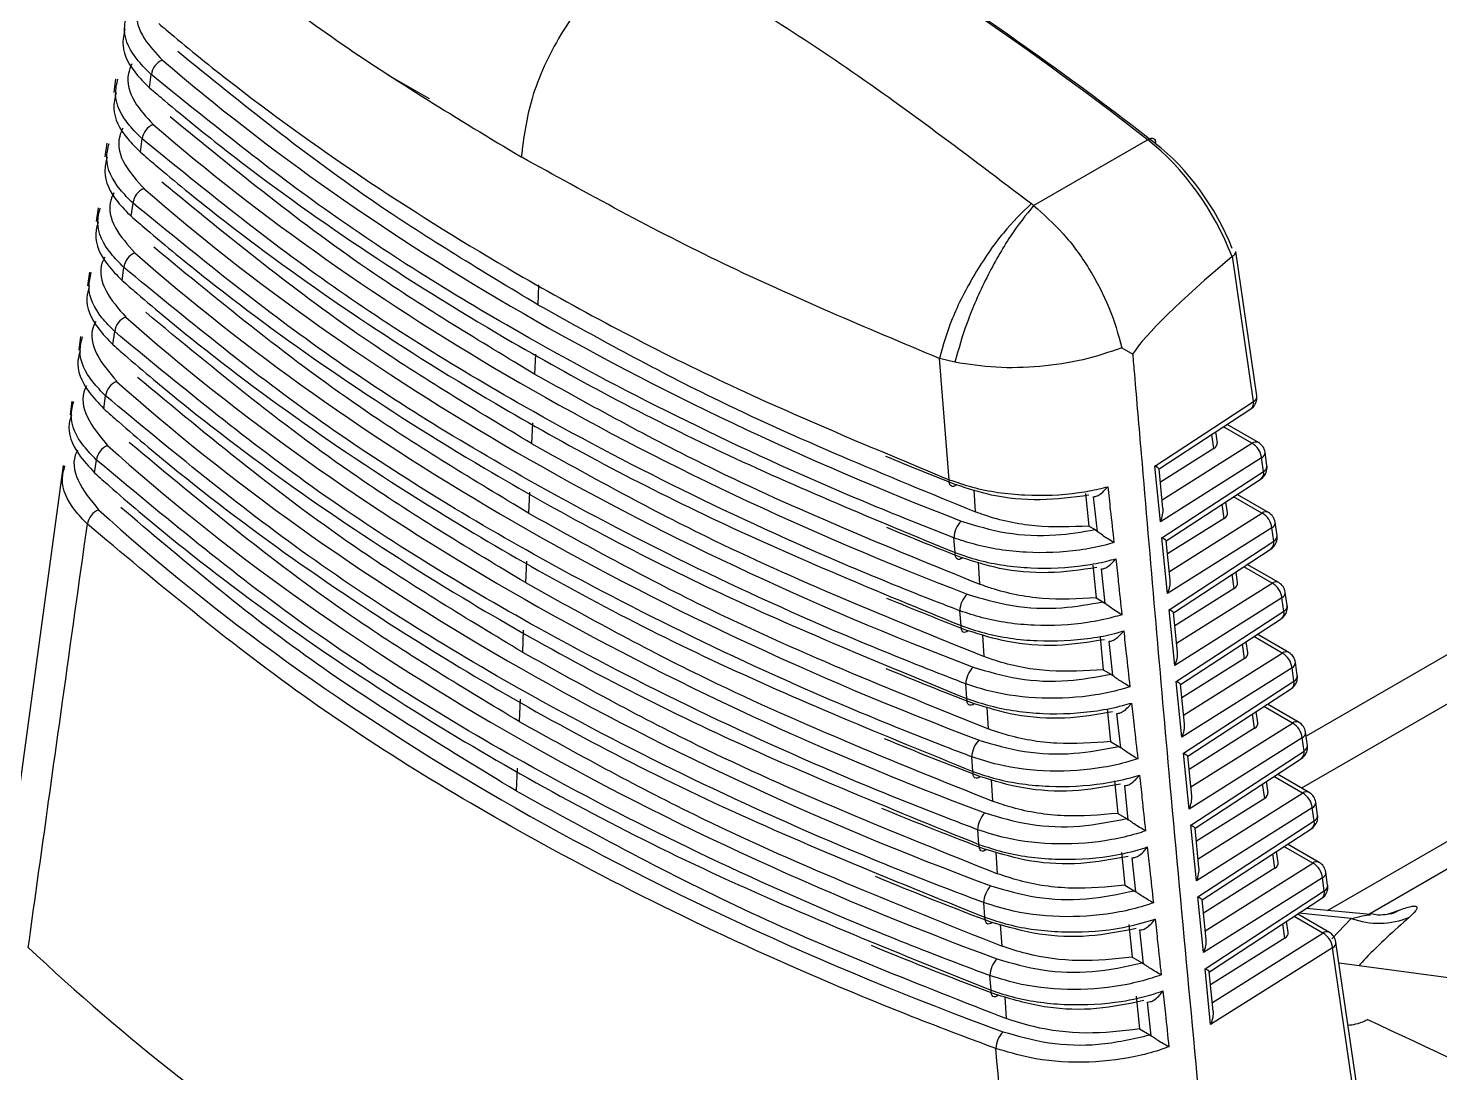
# Model space of a CAD drawing. Extents: x 16.5 to 113.1, y 4.4 to 84.5.
# Drawn here: x 26.148 to 27.204, y 14.352 to 15.133 of the extents above; entities that cross this region are included whole.
import ezdxf

# ---------------------------------------------------------------- set-up
doc = ezdxf.new("R2010")
doc.units = 0
doc.header["$MEASUREMENT"] = 0
doc.layers.add('OBJECT', color=7, linetype='CONTINUOUS')

msp = doc.modelspace()

# ---------------------------------------------------------------- linework, layer by layer
at = {"layer": 'OBJECT'}
for p, q in [((26.239, 15.0889), (26.2404, 15.0987)), ((26.4484, 15.0805), (26.417, 15.0986)), ((26.2137, 15.0956), (26.2123, 15.0853)), ((26.2071, 15.0474), (26.2057, 15.0371)), ((26.2322, 15.0408), (26.2336, 15.0506)), ((26.9003, 15.0008), (26.9855, 15.05)), ((26.2253, 14.9928), (26.2267, 15.0026)), ((26.8986, 15.0022), (26.9003, 15.0008)), ((26.2006, 14.9991), (26.1992, 14.9889)), ((27.049, 14.9628), (27.0488, 14.9626)), ((27.0647, 14.8542), (27.049, 14.9628)), ((27.0672, 14.8584), (27.0516, 14.9665)), ((26.1941, 14.9509), (26.1927, 14.9407)), ((26.2185, 14.9448), (26.2198, 14.9545)), ((26.5301, 14.9414), (26.5294, 14.9266)), ((27.6931, 14.9438), (27.1041, 14.6038)), ((27.6931, 14.907), (27.1007, 14.565)), ((26.1875, 14.9027), (26.1861, 14.8925)), ((26.2116, 14.8968), (26.213, 14.9065)), ((26.5278, 14.8897), (26.5271, 14.8746)), ((26.8371, 14.7957), (26.8298, 14.8864)), ((26.8414, 14.8835), (26.8298, 14.8864)), ((26.9663, 14.8944), (26.9744, 14.8897)), ((26.181, 14.8545), (26.1796, 14.8443)), ((26.2048, 14.8488), (26.2062, 14.8584)), ((26.9909, 14.8059), (27.0647, 14.8542)), ((26.9941, 14.8037), (27.0628, 14.8486)), ((26.5255, 14.8381), (26.5248, 14.8227)), ((27.0635, 14.823), (27.0423, 14.8352)), ((27.0685, 14.8235), (27.045, 14.837)), ((26.9964, 14.7807), (27.0635, 14.823)), ((27.0352, 14.8191), (27.0336, 14.8296)), ((27.0377, 14.8233), (27.0365, 14.8314)), ((27.0352, 14.8191), (26.9951, 14.7938)), ((27.0708, 14.812), (26.9951, 14.7642)), ((27.0723, 14.8019), (27.0708, 14.812)), ((27.0748, 14.8061), (27.0734, 14.8162)), ((26.1744, 14.8063), (26.1304, 14.4813)), ((26.198, 14.8008), (26.1994, 14.8104)), ((26.9951, 14.7642), (26.9909, 14.8059)), ((26.997, 14.7742), (26.9941, 14.8037)), ((26.9963, 14.7522), (27.0723, 14.8019)), ((27.1201, 14.4734), (27.6931, 14.8042)), ((26.9995, 14.75), (27.0704, 14.7963)), ((26.5232, 14.7864), (26.5225, 14.7707)), ((26.8568, 14.7716), (26.8558, 14.788)), ((26.9392, 14.7854), (26.9417, 14.7609)), ((26.948, 14.757), (26.9452, 14.7829)), ((27.0711, 14.7706), (27.0498, 14.7829)), ((27.076, 14.7711), (27.0525, 14.7847)), ((27.6931, 14.7834), (27.1509, 14.4704)), ((27.0018, 14.727), (27.0711, 14.7706)), ((27.0427, 14.7667), (27.0412, 14.7773)), ((27.0453, 14.771), (27.0441, 14.7791)), ((26.9417, 14.7609), (26.9462, 14.7583)), ((27.0427, 14.7667), (27.0004, 14.7401)), ((27.0784, 14.7596), (27.0005, 14.7105)), ((27.0799, 14.7496), (27.0784, 14.7596)), ((27.0824, 14.7538), (27.0809, 14.7639)), ((26.8415, 14.7411), (26.8406, 14.7522)), ((26.9462, 14.7583), (26.948, 14.757)), ((27.0005, 14.7105), (26.9963, 14.7522)), ((27.0024, 14.7204), (26.9994, 14.75)), ((27.0017, 14.6984), (27.0799, 14.7496)), ((27.0048, 14.6962), (27.078, 14.744)), ((26.5209, 14.7347), (26.5202, 14.7187)), ((26.86, 14.7175), (26.859, 14.7339)), ((26.9446, 14.7317), (26.9471, 14.7072)), ((26.9538, 14.7031), (26.9511, 14.7289)), ((27.0787, 14.7183), (27.0574, 14.7306)), ((27.0836, 14.7188), (27.0601, 14.7323)), ((27.0071, 14.6733), (27.0787, 14.7183)), ((27.0503, 14.7144), (27.0488, 14.725)), ((27.0528, 14.7186), (27.0517, 14.7268)), ((26.9471, 14.7072), (26.9521, 14.7043)), ((27.0503, 14.7144), (27.0058, 14.6864)), ((27.086, 14.7073), (27.0058, 14.6568)), ((27.0874, 14.6973), (27.086, 14.7073)), ((27.09, 14.7015), (27.0885, 14.7115)), ((26.846, 14.6865), (26.8451, 14.6976)), ((26.9521, 14.7043), (26.9538, 14.7031)), ((27.0058, 14.6568), (27.0017, 14.6984)), ((27.0078, 14.6667), (27.0048, 14.6963)), ((27.007, 14.6447), (27.0874, 14.6973)), ((27.0102, 14.6425), (27.0855, 14.6917)), ((26.5186, 14.6831), (26.5179, 14.6667)), ((26.8632, 14.6634), (26.8622, 14.6797)), ((26.95, 14.6779), (26.9524, 14.6535)), ((26.9596, 14.6491), (26.9569, 14.6748)), ((27.0604, 14.6663), (27.0592, 14.6745)), ((27.0863, 14.6659), (27.0649, 14.6783)), ((27.0912, 14.6664), (27.0676, 14.68)), ((27.0125, 14.6195), (27.0863, 14.6659)), ((27.0579, 14.662), (27.0564, 14.6727)), ((26.9524, 14.6535), (26.958, 14.6502)), ((27.0579, 14.662), (27.0112, 14.6326)), ((27.0936, 14.6549), (27.0112, 14.603)), ((27.095, 14.645), (27.0936, 14.6549)), ((27.0975, 14.6492), (27.0961, 14.6592)), ((26.8504, 14.6319), (26.8495, 14.643)), ((26.958, 14.6502), (26.9596, 14.6491)), ((27.0112, 14.603), (27.007, 14.6447)), ((27.0124, 14.591), (27.095, 14.645)), ((27.0132, 14.613), (27.0102, 14.6426)), ((27.0156, 14.5888), (27.0931, 14.6394)), ((26.5163, 14.6314), (26.5156, 14.6147)), ((26.8665, 14.6092), (26.8655, 14.6255)), ((26.9554, 14.6242), (26.9578, 14.5997)), ((27.068, 14.6139), (27.0668, 14.6222)), ((27.0938, 14.6136), (27.0725, 14.6259)), ((27.0988, 14.6141), (27.0751, 14.6277)), ((26.9654, 14.5952), (26.9626, 14.6208)), ((27.0179, 14.5658), (27.0938, 14.6136)), ((27.0655, 14.6097), (27.0639, 14.6204)), ((27.0655, 14.6097), (27.0166, 14.5789)), ((27.1012, 14.6026), (27.0166, 14.5493)), ((27.1026, 14.5927), (27.1012, 14.6026)), ((27.1051, 14.5969), (27.1037, 14.6068)), ((26.9578, 14.5997), (26.9639, 14.5962)), ((26.9639, 14.5962), (26.9654, 14.5952)), ((27.0166, 14.5493), (27.0124, 14.591)), ((27.0178, 14.5373), (27.1026, 14.5927)), ((26.5141, 14.5798), (26.5133, 14.5628)), ((26.8549, 14.5774), (26.854, 14.5884)), ((27.0186, 14.5592), (27.0156, 14.5888)), ((27.021, 14.535), (27.1007, 14.5871)), ((26.8698, 14.5551), (26.8688, 14.5713)), ((26.9608, 14.5705), (26.9632, 14.546)), ((27.0756, 14.5616), (27.0744, 14.5699)), ((27.1014, 14.5612), (27.08, 14.5736)), ((27.1064, 14.5617), (27.0827, 14.5754)), ((26.9711, 14.5413), (26.9684, 14.5668)), ((27.0233, 14.5121), (27.1014, 14.5612)), ((27.0731, 14.5573), (27.0715, 14.5681)), ((27.0731, 14.5573), (27.022, 14.5252)), ((27.1087, 14.5502), (27.022, 14.4956)), ((27.1102, 14.5404), (27.1087, 14.5502)), ((27.1127, 14.5446), (27.1113, 14.5545)), ((26.9632, 14.546), (26.9698, 14.5422)), ((26.9698, 14.5422), (26.9711, 14.5413)), ((27.0232, 14.4835), (27.1102, 14.5404)), ((26.8594, 14.5228), (26.8585, 14.5338)), ((27.022, 14.4956), (27.0178, 14.5373)), ((27.0239, 14.5055), (27.021, 14.5351)), ((27.0264, 14.4813), (27.1083, 14.5348)), ((26.8732, 14.5009), (26.8722, 14.5171)), ((26.9661, 14.5167), (26.9686, 14.4923)), ((27.0832, 14.5092), (27.0819, 14.5176)), ((27.109, 14.5089), (27.0875, 14.5213)), ((27.1139, 14.5094), (27.0902, 14.523)), ((26.9768, 14.4874), (26.9741, 14.5128)), ((27.0287, 14.4583), (27.109, 14.5089)), ((27.0806, 14.505), (27.0791, 14.5158)), ((27.0806, 14.505), (27.0274, 14.4714)), ((27.1163, 14.4979), (27.0274, 14.4419)), ((27.1177, 14.4881), (27.1163, 14.4979)), ((27.1202, 14.4923), (27.1188, 14.5021)), ((26.9686, 14.4923), (26.9756, 14.4882)), ((26.9756, 14.4882), (26.9768, 14.4874)), ((27.0286, 14.4298), (27.1177, 14.4881)), ((26.8639, 14.4683), (26.863, 14.4793)), ((27.0274, 14.4419), (27.0232, 14.4835)), ((27.0293, 14.4518), (27.0264, 14.4814)), ((27.0318, 14.4276), (27.1158, 14.4825)), ((27.1523, 14.4703), (27.1042, 14.4749)), ((27.0882, 14.4526), (27.0866, 14.4635)), ((27.0907, 14.4569), (27.0895, 14.4653)), ((27.1166, 14.4565), (27.0951, 14.469)), ((27.1215, 14.457), (27.0978, 14.4707)), ((27.1379, 14.4675), (27.0987, 14.4713)), ((27.1233, 14.4522), (27.1379, 14.4675)), ((26.8767, 14.4467), (26.8756, 14.4629)), ((26.9715, 14.463), (26.974, 14.4385)), ((26.9825, 14.4335), (26.9798, 14.4589)), ((27.0341, 14.4046), (27.1166, 14.4565)), ((26.1483, 14.4459), (26.1484, 14.4458)), ((27.0882, 14.4526), (27.0327, 14.4177)), ((27.1239, 14.4455), (27.0327, 14.3881)), ((27.1738, 14.1007), (27.1239, 14.4455)), ((27.1764, 14.1048), (27.1264, 14.4498)), ((26.974, 14.4385), (26.9814, 14.4343)), ((26.9814, 14.4343), (26.9825, 14.4335)), ((27.4528, 14.3899), (27.1287, 14.4341)), ((26.8685, 14.4137), (26.8675, 14.4247)), ((27.0327, 14.3881), (27.0286, 14.4298)), ((27.0347, 14.398), (27.0317, 14.4276)), ((26.8801, 14.3925), (26.8791, 14.4087)), ((26.9769, 14.4093), (26.9794, 14.3848)), ((26.9881, 14.3797), (26.9855, 14.4049)), ((26.9794, 14.3848), (26.9871, 14.3803)), ((26.9871, 14.3803), (26.9881, 14.3797))]:
    msp.add_line(p, q, dxfattribs=at)
at = {"layer": 'OBJECT', "flags": 128}
for points in [[(26.9855, 15.05), (26.9868, 15.0507), (26.9881, 15.0511), (26.9891, 15.0511), (26.99, 15.0509), (26.9907, 15.0504), (26.9912, 15.0496), (26.9914, 15.0485), (26.9913, 15.0473)], [(26.8426, 14.7918), (26.8415, 14.7911), (26.8404, 14.7906), (26.8394, 14.7906), (26.8386, 14.791), (26.8379, 14.7917), (26.8374, 14.7927), (26.8371, 14.7941), (26.8371, 14.7957)], [(26.847, 14.7372), (26.8459, 14.7365), (26.8448, 14.736), (26.8439, 14.736), (26.843, 14.7364), (26.8423, 14.7371), (26.8418, 14.7381), (26.8416, 14.7395), (26.8415, 14.7411)], [(26.8514, 14.6827), (26.8503, 14.6819), (26.8493, 14.6815), (26.8483, 14.6814), (26.8474, 14.6818), (26.8468, 14.6825), (26.8463, 14.6835), (26.846, 14.6849), (26.846, 14.6865)], [(26.8559, 14.6281), (26.8548, 14.6273), (26.8537, 14.6269), (26.8527, 14.6269), (26.8519, 14.6272), (26.8512, 14.6279), (26.8507, 14.629), (26.8505, 14.6303), (26.8504, 14.6319)], [(26.8603, 14.5735), (26.8592, 14.5728), (26.8582, 14.5723), (26.8572, 14.5723), (26.8564, 14.5726), (26.8557, 14.5734), (26.8552, 14.5744), (26.855, 14.5758), (26.8549, 14.5774)], [(26.8648, 14.519), (26.8637, 14.5182), (26.8627, 14.5178), (26.8617, 14.5178), (26.8609, 14.5181), (26.8602, 14.5188), (26.8597, 14.5199), (26.8595, 14.5212), (26.8594, 14.5228)], [(27.1655, 14.4708), (27.1679, 14.4717), (27.1744, 14.474)], [(26.8693, 14.4645), (26.8682, 14.4637), (26.8672, 14.4633), (26.8662, 14.4632), (26.8654, 14.4636), (26.8647, 14.4643), (26.8642, 14.4653), (26.864, 14.4667), (26.8639, 14.4683)], [(26.8738, 14.41), (26.8727, 14.4092), (26.8717, 14.4087), (26.8707, 14.4087), (26.8699, 14.409), (26.8692, 14.4097), (26.8688, 14.4108), (26.8685, 14.4121), (26.8685, 14.4137)]]:
    msp.add_lwpolyline(points, dxfattribs=at)
at = {"layer": 'OBJECT'}
for centre, radius, start, end in [((26.2538, 15.0972), 0.0134, 112.4129, 173.5946), ((26.2469, 15.0491), 0.0134, 112.2366, 173.5618), ((26.24, 15.0011), 0.0134, 112.0607, 173.529), ((26.2331, 14.953), 0.0133, 111.8858, 173.4968), ((26.2262, 14.905), 0.0133, 111.7123, 173.4636), ((26.2194, 14.8569), 0.0133, 111.5391, 173.4313), ((27.0573, 14.857), 0.01, 303.1719, 0), ((27.0595, 14.8529), 0.00536, 307.8932, 14.0596), ((27.0627, 14.8583), 0.00458, 296.7303, 2.231), ((27.0573, 14.857), 0.01, 0, 8.2379), ((27.0664, 14.8191), 0.00479, 64.1357, 126.5027), ((27.0561, 14.8101), 0.0149, 7.0576, 60.0162), ((27.0635, 14.8148), 0.01, 8.2379, 60.0027), ((26.2126, 14.8089), 0.0133, 111.366, 173.3994), ((27.0688, 14.816), 0.00458, 296.7214, 2.2408), ((27.0649, 14.8047), 0.01, 303.1719, 0), ((27.0669, 14.8006), 0.00551, 308.9213, 13.0316), ((27.0702, 14.806), 0.00458, 296.73, 2.2309), ((27.0649, 14.8047), 0.01, 0, 8.2379), ((26.2058, 14.7609), 0.0132, 111.1934, 173.368), ((27.0739, 14.7668), 0.00479, 64.1368, 126.5033), ((27.0637, 14.7578), 0.0149, 7.0581, 60.0167), ((27.071, 14.7624), 0.01, 8.2379, 60.0027), ((26.8595, 14.7513), 0.0189, 135.0651, 177.3203), ((27.0764, 14.7637), 0.00458, 296.7214, 2.2412), ((27.0725, 14.7524), 0.01, 303.1719, 0), ((27.0745, 14.7483), 0.00551, 308.9211, 13.0317), ((27.0778, 14.7537), 0.00458, 296.7301, 2.231), ((27.0725, 14.7524), 0.01, 0, 8.2379), ((27.0815, 14.7144), 0.00479, 64.1337, 126.5046), ((27.0713, 14.7054), 0.0149, 7.0567, 60.0171), ((27.0786, 14.7101), 0.01, 8.2379, 60.0027), ((26.864, 14.6967), 0.019, 135.2904, 177.3494), ((27.0839, 14.7113), 0.00458, 296.7293, 2.2327), ((27.0801, 14.7001), 0.01, 303.1719, 0), ((27.0821, 14.696), 0.00551, 308.9242, 13.0292), ((27.0854, 14.7014), 0.00458, 296.7288, 2.2323), ((27.0801, 14.7001), 0.01, 0, 8.2379), ((27.0891, 14.6621), 0.00479, 64.1351, 126.5048), ((27.0788, 14.6531), 0.0149, 7.0583, 60.0166), ((27.0862, 14.6577), 0.01, 8.2379, 60.0027), ((26.8686, 14.6421), 0.0191, 135.5157, 177.3777), ((27.0915, 14.659), 0.00458, 296.7224, 2.2408), ((27.0876, 14.6478), 0.01, 303.1719, 0), ((27.0896, 14.6437), 0.00551, 308.924, 13.0293), ((27.093, 14.6491), 0.00458, 296.7281, 2.2331), ((27.0876, 14.6478), 0.01, 0, 8.2379), ((27.0967, 14.6097), 0.00479, 64.1336, 126.5049), ((27.0864, 14.6007), 0.0149, 7.0566, 60.0173), ((27.0938, 14.6054), 0.01, 8.2379, 60.0027), ((26.8732, 14.5876), 0.0192, 135.7402, 177.4074), ((27.0991, 14.6066), 0.00458, 296.7292, 2.2327), ((27.0952, 14.5955), 0.01, 303.1719, 0), ((27.0972, 14.5914), 0.00551, 308.9255, 13.0258), ((27.1005, 14.5968), 0.00458, 296.7304, 2.2327), ((27.0952, 14.5955), 0.01, 0, 8.2379), ((27.1043, 14.5574), 0.00479, 64.1336, 126.505), ((27.094, 14.5484), 0.0149, 7.0575, 60.0164), ((27.1014, 14.553), 0.01, 8.2379, 60.0027), ((27.1067, 14.5543), 0.00458, 296.7223, 2.2408), ((26.8777, 14.533), 0.0193, 135.9653, 177.436), ((27.1028, 14.5432), 0.01, 303.1719, 0), ((27.1048, 14.5391), 0.00551, 308.9253, 13.026), ((27.1081, 14.5445), 0.00458, 296.7305, 2.2327), ((27.1028, 14.5432), 0.01, 0, 8.2379), ((27.1118, 14.505), 0.00479, 64.1349, 126.5047), ((27.1016, 14.496), 0.0149, 7.0584, 60.0166), ((27.1089, 14.5007), 0.01, 8.2379, 60.0027), ((27.1143, 14.5019), 0.00458, 296.7285, 2.2346), ((26.8823, 14.4784), 0.0194, 136.1905, 177.4645), ((27.1104, 14.4909), 0.01, 303.1719, 0), ((27.1124, 14.4868), 0.00551, 308.9249, 13.0264), ((27.1157, 14.4922), 0.00458, 296.729, 2.2341), ((27.1104, 14.4909), 0.01, 0, 8.2379), ((27.1538, 14.5095), 0.041, 289.2614, 300.0186), ((27.1585, 14.5228), 0.059, 249.5409, 292.7348), ((27.1194, 14.4527), 0.00479, 64.1335, 126.505), ((27.1092, 14.4437), 0.0149, 7.0566, 60.0173), ((27.1165, 14.4483), 0.01, 8.2379, 60.0027), ((27.2888, 15.6575), 1.664, 226.7346, 236.9758), ((27.1217, 14.4497), 0.00473, 297.9018, 1.06), ((26.887, 14.4239), 0.0194, 136.4152, 177.4928), ((25.845, 11.5152), 3.1586, 54.4029, 65.6025), ((26.8916, 14.3693), 0.0195, 136.6394, 177.5217)]:
    msp.add_arc(centre, radius, start, end, dxfattribs=at)
for centre, major_axis, ratio, start_param, end_param in [((26.7802, 13.4566), (-1.2089, 1.8994), 0.546317, 5.292469, 5.655978), ((26.7873, 13.4611), (-1.2039, 1.8907), 0.546175, 5.292375, 5.409273), ((28.0704, 15.8317), (2.1948, 0.0167), 0.582304, 3.728866, 4.116236), ((28.0704, 15.7811), (2.1981, 0.0168), 0.582304, 3.725454, 4.119648), ((26.9742, 14.9649), (-0.0641, 0.1015), 0.548826, 4.357537, 5.294158), ((26.9813, 14.9694), (-0.0591, 0.0928), 0.546175, 4.370841, 5.292375), ((28.0704, 15.7304), (2.2013, 0.0168), 0.582304, 3.722051, 4.123052), ((28.0704, 15.6798), (2.2046, 0.0168), 0.582304, 3.718656, 4.126447), ((28.504, 15.848), (1.5341, 0.9737), 0.051031, 2.785704, 3.026817), ((28.0703, 15.6292), (2.2078, 0.0168), 0.582304, 3.715269, 4.129834), ((28.0703, 15.5786), (2.2111, 0.0169), 0.582304, 3.71189, 4.133213), ((27.0276, 14.8229), (0.0101, -0.0001), 0.568011, 5.562222, 6.37209), ((28.0703, 15.5279), (2.2143, 0.0169), 0.582304, 3.708519, 4.136584), ((28.0718, 15.8258), (2.1942, -0.0164), 0.572227, 4.092592, 4.12207), ((26.9835, 14.8088), (0.0105, -0.005), 0.072045, 0.043732, 0.830821), ((28.0703, 15.4773), (2.2176, 0.0169), 0.582304, 3.705156, 4.139947), ((26.9877, 14.7671), (0.0062, 0.0127), 0.559439, 4.761289, 5.548377), ((27.0352, 14.7706), (0.0101, -0.0001), 0.568011, 5.562222, 6.37209), ((28.0718, 15.7751), (2.1974, -0.0165), 0.572227, 4.093981, 4.125483), ((26.9889, 14.755), (0.0105, -0.005), 0.072045, 0.043732, 0.830821), ((26.9931, 14.7134), (0.0062, 0.0127), 0.559439, 4.761289, 5.548377), ((27.0428, 14.7182), (0.0101, -0.0001), 0.568011, 5.562222, 6.37209), ((28.0718, 15.7245), (2.2007, -0.0165), 0.572227, 4.095098, 4.128889), ((26.9943, 14.7013), (0.0105, -0.005), 0.072045, 0.043732, 0.830821), ((26.9985, 14.6596), (0.0062, 0.0127), 0.559439, 4.761289, 5.548377), ((27.0504, 14.6659), (0.0101, -0.0001), 0.568011, 5.562222, 6.37209), ((28.0718, 15.6739), (2.2039, -0.0165), 0.572227, 4.095888, 4.132286), ((26.9997, 14.6476), (0.0105, -0.005), 0.072045, 0.043732, 0.830821), ((27.0038, 14.6059), (0.0062, 0.0127), 0.559439, 4.761289, 5.548377), ((27.0579, 14.6135), (0.0101, -0.0001), 0.568011, 5.562222, 6.37209), ((28.0718, 15.6233), (2.2072, -0.0165), 0.572227, 4.09628, 4.135675), ((27.005, 14.5938), (0.0105, -0.005), 0.072045, 0.043732, 0.830821), ((27.0092, 14.5522), (0.0062, 0.0127), 0.559439, 4.761289, 5.548377), ((27.0655, 14.5612), (0.0101, -0.0001), 0.568011, 5.562222, 6.37209), ((28.0718, 15.5726), (2.2104, -0.0166), 0.572227, 4.096179, 4.139056), ((27.0104, 14.5401), (0.0105, -0.005), 0.072045, 0.043732, 0.830821), ((27.0731, 14.5088), (0.0101, -0.0001), 0.568011, 5.562222, 6.37209), ((28.0718, 15.522), (2.2137, -0.0166), 0.572227, 4.094548, 4.142428), ((27.0146, 14.4984), (0.0062, 0.0127), 0.559439, 4.761289, 5.548377), ((27.0158, 14.4864), (0.0105, -0.005), 0.072045, 0.043732, 0.830821), ((27.0807, 14.4565), (0.0101, -0.0001), 0.568011, 5.562222, 6.37209), ((28.0718, 15.4714), (2.2169, -0.0166), 0.572227, 4.093931, 4.145793), ((27.02, 14.4447), (0.0062, 0.0127), 0.559439, 4.761289, 5.548377), ((27.0212, 14.4326), (0.0105, -0.005), 0.072045, 0.043732, 0.830821), ((27.0254, 14.391), (0.0062, 0.0127), 0.559439, 4.761289, 5.548377)]:
    msp.add_ellipse(centre, major_axis=major_axis, ratio=ratio, start_param=start_param, end_param=end_param, dxfattribs=at)
for points, knots in [([(26.2574, 15.2168), (26.2968, 15.1854), (26.3761, 15.1223), (26.4698, 15.0656), (26.5171, 15.0371)], [0, 0, 0, 0, 0.4963759, 1, 1, 1, 1]), ([(26.6127, 15.1971), (26.601, 15.1889), (26.5768, 15.1719), (26.5452, 15.1297), (26.5228, 15.0816), (26.5189, 15.0515), (26.5171, 15.0371)], [0, 0, 0, 0, 0.240773, 0.5, 0.759227, 1, 1, 1, 1]), ([(26.6127, 15.1971), (26.6607, 15.1682), (26.7565, 15.1103), (26.8512, 15.0382), (26.8986, 15.0022)], [0, 0, 0, 0, 0.5, 1, 1, 1, 1]), ([(26.2326, 15.1551), (26.2315, 15.1523), (26.2276, 15.1426), (26.2329, 15.1262), (26.2438, 15.1148), (26.2487, 15.1096)], [0, 0, 0, 0, 0.176885, 0.625687, 1, 1, 1, 1]), ([(26.2404, 15.0987), (26.237, 15.1021), (26.2268, 15.1122), (26.2186, 15.128), (26.2212, 15.1398), (26.2221, 15.1437)], [0, 0, 0, 0, 0.249125, 0.751437, 1, 1, 1, 1]), ([(26.2206, 15.1333), (26.2198, 15.1291), (26.2174, 15.1171), (26.226, 15.1016), (26.236, 15.0919), (26.239, 15.0889)], [0, 0, 0, 0, 0.276798, 0.776585, 1, 1, 1, 1]), ([(26.2459, 15.1369), (26.2497, 15.1338), (26.2684, 15.1179), (26.3502, 15.0522), (26.4841, 14.9632), (26.6664, 14.8666), (26.7802, 14.8193), (26.8371, 14.7957)], [0, 0, 0, 0, 0.023792, 0.118973, 0.500647, 0.750324, 1, 1, 1, 1]), ([(26.5294, 14.9266), (26.4884, 14.9513), (26.3903, 15.0103), (26.3081, 15.0771), (26.2603, 15.1159)], [0, 0, 0, 0, 0.418548, 1, 1, 1, 1]), ([(26.2259, 15.1068), (26.2249, 15.1044), (26.2209, 15.0951), (26.2258, 15.0787), (26.2367, 15.067), (26.2418, 15.0615)], [0, 0, 0, 0, 0.154101, 0.604584, 1, 1, 1, 1]), ([(26.8406, 14.7522), (26.8351, 14.7544), (26.8075, 14.7651), (26.6932, 14.812), (26.5368, 14.8897), (26.3663, 14.9967), (26.2824, 15.0647), (26.2404, 15.0987)], [0, 0, 0, 0, 0.02343, 0.117165, 0.493038, 0.746519, 1, 1, 1, 1]), ([(26.2336, 15.0506), (26.2302, 15.054), (26.22, 15.0642), (26.2119, 15.0799), (26.2145, 15.0916), (26.2154, 15.0954)], [0, 0, 0, 0, 0.250534, 0.755677, 1, 1, 1, 1]), ([(26.239, 15.0889), (26.2428, 15.0857), (26.2614, 15.0698), (26.3428, 15.004), (26.4779, 14.9135), (26.6639, 14.8145), (26.7823, 14.7656), (26.8415, 14.7411)], [0, 0, 0, 0, 0.023339, 0.116711, 0.491126, 0.745563, 1, 1, 1, 1]), ([(26.214, 15.085), (26.2131, 15.0812), (26.2106, 15.0696), (26.2188, 15.0541), (26.2289, 15.0441), (26.2322, 15.0408)], [0, 0, 0, 0, 0.253504, 0.756056, 1, 1, 1, 1]), ([(26.5271, 14.8746), (26.4861, 14.8993), (26.3865, 14.9592), (26.3033, 15.0271), (26.2544, 15.0671)], [0, 0, 0, 0, 0.411755, 1, 1, 1, 1]), ([(26.2191, 15.0586), (26.2182, 15.0566), (26.2142, 15.0476), (26.2187, 15.0313), (26.2297, 15.0192), (26.235, 15.0134)], [0, 0, 0, 0, 0.131609, 0.583822, 1, 1, 1, 1]), ([(26.2267, 15.0026), (26.2233, 15.0059), (26.2132, 15.0162), (26.2052, 15.0318), (26.2079, 15.0434), (26.2088, 15.0471)], [0, 0, 0, 0, 0.251734, 0.759287, 1, 1, 1, 1]), ([(26.8451, 14.6976), (26.8395, 14.6998), (26.8118, 14.7104), (26.6973, 14.7571), (26.5384, 14.8355), (26.3638, 14.9446), (26.277, 15.0153), (26.2336, 15.0506)], [0, 0, 0, 0, 0.022991, 0.114968, 0.483793, 0.741897, 1, 1, 1, 1]), ([(26.2073, 15.0368), (26.2065, 15.0333), (26.2038, 15.0221), (26.2116, 15.0066), (26.2218, 14.9963), (26.2253, 14.9928)], [0, 0, 0, 0, 0.231423, 0.73612, 1, 1, 1, 1]), ([(26.2322, 15.0408), (26.2359, 15.0376), (26.2544, 15.0217), (26.3354, 14.9557), (26.4717, 14.8638), (26.6614, 14.7625), (26.7844, 14.7118), (26.846, 14.6865)], [0, 0, 0, 0, 0.022904, 0.114532, 0.481956, 0.740978, 1, 1, 1, 1]), ([(26.8298, 14.8864), (26.775, 14.9093), (26.6648, 14.9556), (26.5665, 15.0098), (26.5171, 15.0371)], [0, 0, 0, 0, 0.496376, 1, 1, 1, 1]), ([(26.5248, 14.8227), (26.4838, 14.8473), (26.3827, 14.9081), (26.2984, 14.9772), (26.2483, 15.0183)], [0, 0, 0, 0, 0.405259, 1, 1, 1, 1]), ([(26.2124, 15.0104), (26.2116, 15.0087), (26.2075, 15.0002), (26.2117, 14.9838), (26.2227, 14.9714), (26.2281, 14.9654)], [0, 0, 0, 0, 0.109394, 0.563383, 1, 1, 1, 1]), ([(26.8495, 14.643), (26.844, 14.6451), (26.8162, 14.6558), (26.7014, 14.7022), (26.5399, 14.7813), (26.3612, 14.8925), (26.2715, 14.9659), (26.2267, 15.0026)], [0, 0, 0, 0, 0.022568, 0.112852, 0.474885, 0.737443, 1, 1, 1, 1]), ([(26.8986, 15.0022), (26.8916, 14.9954), (26.877, 14.9812), (26.8557, 14.95), (26.8383, 14.9162), (26.8325, 14.8961), (26.8298, 14.8864)], [0, 0, 0, 0, 0.24117, 0.5, 0.75883, 1, 1, 1, 1]), ([(26.2198, 14.9545), (26.2165, 14.9579), (26.2064, 14.9681), (26.1985, 14.9837), (26.2013, 14.9953), (26.2021, 14.9989)], [0, 0, 0, 0, 0.252792, 0.76247, 1, 1, 1, 1]), ([(26.2253, 14.9928), (26.229, 14.9896), (26.2475, 14.9736), (26.3281, 14.9075), (26.4656, 14.8141), (26.6589, 14.7104), (26.7866, 14.6581), (26.8504, 14.6319)], [0, 0, 0, 0, 0.022484, 0.112433, 0.473119, 0.73656, 1, 1, 1, 1]), ([(26.9003, 15.0008), (26.8945, 14.9937), (26.8826, 14.9788), (26.8647, 14.9471), (26.8497, 14.9132), (26.8441, 14.8932), (26.8414, 14.8835)], [0, 0, 0, 0, 0.2415611, 0.4999999, 0.7584385, 1, 1, 1, 1]), ([(26.9003, 15.0008), (26.9078, 14.9942), (26.9229, 14.9808), (26.9423, 14.954), (26.9578, 14.9245), (26.9635, 14.9044), (26.9663, 14.8944)], [0, 0, 0, 0, 0.25, 0.5, 0.75, 1, 1, 1, 1]), ([(26.2007, 14.9886), (26.1998, 14.9855), (26.197, 14.9746), (26.2044, 14.9591), (26.2147, 14.9486), (26.2185, 14.9448)], [0, 0, 0, 0, 0.209781, 0.716538, 1, 1, 1, 1]), ([(26.2056, 14.9622), (26.2049, 14.9609), (26.2008, 14.9527), (26.2047, 14.9363), (26.2158, 14.9237), (26.2213, 14.9173)], [0, 0, 0, 0, 0.087441, 0.543249, 1, 1, 1, 1]), ([(26.5225, 14.7707), (26.4815, 14.7953), (26.3789, 14.8571), (26.2935, 14.9273), (26.2423, 14.9696)], [0, 0, 0, 0, 0.399041, 1, 1, 1, 1]), ([(27.049, 14.9628), (27.0497, 14.9633), (27.051, 14.9644), (27.0517, 14.9657), (27.0515, 14.9663), (27.0515, 14.9665)], [0, 0, 0, 0, 0.411333, 0.822571, 1, 1, 1, 1]), ([(26.213, 14.9065), (26.2097, 14.9099), (26.1997, 14.9201), (26.1919, 14.9357), (26.1947, 14.9471), (26.1955, 14.9507)], [0, 0, 0, 0, 0.253915, 0.765848, 1, 1, 1, 1]), ([(26.854, 14.5884), (26.8484, 14.5905), (26.8206, 14.6011), (26.7055, 14.6473), (26.5415, 14.727), (26.3586, 14.8404), (26.2661, 14.9165), (26.2198, 14.9545)], [0, 0, 0, 0, 0.02216, 0.110812, 0.466297, 0.733148, 1, 1, 1, 1]), ([(26.194, 14.9404), (26.1932, 14.9376), (26.1902, 14.9272), (26.1973, 14.9117), (26.2077, 14.9008), (26.2116, 14.8968)], [0, 0, 0, 0, 0.188244, 0.697189, 1, 1, 1, 1]), ([(26.2185, 14.9448), (26.2221, 14.9416), (26.2405, 14.9256), (26.3207, 14.8593), (26.4594, 14.7644), (26.6563, 14.6583), (26.7887, 14.6043), (26.8549, 14.5774)], [0, 0, 0, 0, 0.022079, 0.110408, 0.464597, 0.732298, 1, 1, 1, 1]), ([(26.5202, 14.7187), (26.4792, 14.7433), (26.375, 14.806), (26.2886, 14.8775), (26.2362, 14.9209)], [0, 0, 0, 0, 0.393082, 1, 1, 1, 1]), ([(26.5294, 14.9266), (26.5722, 14.9029), (26.6743, 14.8463), (26.7897, 14.7991), (26.8568, 14.7716)], [0, 0, 0, 0, 0.418548, 1, 1, 1, 1]), ([(26.1988, 14.914), (26.1983, 14.913), (26.1942, 14.9052), (26.1978, 14.8888), (26.2089, 14.8759), (26.2145, 14.8693)], [0, 0, 0, 0, 0.065734, 0.523405, 1, 1, 1, 1]), ([(26.2062, 14.8584), (26.2029, 14.8618), (26.1929, 14.8721), (26.1852, 14.8876), (26.1881, 14.899), (26.1889, 14.9025)], [0, 0, 0, 0, 0.255104, 0.769428, 1, 1, 1, 1]), ([(26.2116, 14.8968), (26.2153, 14.8935), (26.2336, 14.8775), (26.3134, 14.8111), (26.4532, 14.7147), (26.6538, 14.6062), (26.7909, 14.5506), (26.8594, 14.5228)], [0, 0, 0, 0, 0.021688, 0.108455, 0.456373, 0.728187, 1, 1, 1, 1]), ([(26.8585, 14.5338), (26.8529, 14.5359), (26.8251, 14.5465), (26.7097, 14.5924), (26.5431, 14.6728), (26.356, 14.7883), (26.2607, 14.8671), (26.213, 14.9065)], [0, 0, 0, 0, 0.021766, 0.108843, 0.45801, 0.729005, 1, 1, 1, 1]), ([(26.1873, 14.8922), (26.1866, 14.8898), (26.1835, 14.8797), (26.1903, 14.8642), (26.2008, 14.8531), (26.2048, 14.8488)], [0, 0, 0, 0, 0.166785, 0.678045, 1, 1, 1, 1]), ([(26.9663, 14.8944), (26.9568, 14.8911), (26.9378, 14.8846), (26.905, 14.8798), (26.8718, 14.8788), (26.8515, 14.8819), (26.8414, 14.8835)], [0, 0, 0, 0, 0.2500001, 0.4999998, 0.7500003, 1, 1, 1, 1]), ([(26.9744, 14.8897), (26.9748, 14.8847), (26.9769, 14.8598), (26.9858, 14.7554), (27.003, 14.5546), (27.0201, 14.3745), (27.0296, 14.2735)], [0, 0, 0, 0, 0.024148, 0.120739, 0.507103, 1, 1, 1, 1]), ([(26.192, 14.8658), (26.1917, 14.8652), (26.1876, 14.8577), (26.1909, 14.8414), (26.202, 14.8281), (26.2077, 14.8212)], [0, 0, 0, 0, 0.044268, 0.503839, 1, 1, 1, 1]), ([(26.5179, 14.6667), (26.4769, 14.6914), (26.3711, 14.755), (26.2836, 14.8277), (26.2301, 14.8722)], [0, 0, 0, 0, 0.3873666, 1, 1, 1, 1]), ([(26.5271, 14.8746), (26.5698, 14.851), (26.6735, 14.7935), (26.7909, 14.7456), (26.86, 14.7175)], [0, 0, 0, 0, 0.411755, 1, 1, 1, 1]), ([(26.1994, 14.8104), (26.1961, 14.8138), (26.1862, 14.8241), (26.1786, 14.8395), (26.1815, 14.8508), (26.1824, 14.8543)], [0, 0, 0, 0, 0.256364, 0.773219, 1, 1, 1, 1]), ([(26.863, 14.4793), (26.8574, 14.4814), (26.8295, 14.4918), (26.7139, 14.5375), (26.5446, 14.6186), (26.3534, 14.7362), (26.2553, 14.8177), (26.2062, 14.8584)], [0, 0, 0, 0, 0.021386, 0.106942, 0.450009, 0.725005, 1, 1, 1, 1]), ([(26.1807, 14.8441), (26.18, 14.8419), (26.1768, 14.8322), (26.1833, 14.8167), (26.1938, 14.8053), (26.198, 14.8008)], [0, 0, 0, 0, 0.145374, 0.659085, 1, 1, 1, 1]), ([(26.2048, 14.8488), (26.2085, 14.8455), (26.2266, 14.8295), (26.3061, 14.7629), (26.447, 14.665), (26.6513, 14.5541), (26.793, 14.4969), (26.8639, 14.4683)], [0, 0, 0, 0, 0.021311, 0.106568, 0.448432, 0.724216, 1, 1, 1, 1]), ([(26.5156, 14.6147), (26.4746, 14.6394), (26.3671, 14.704), (26.2786, 14.7779), (26.2239, 14.8235)], [0, 0, 0, 0, 0.38188, 1, 1, 1, 1]), ([(26.5248, 14.8227), (26.5675, 14.799), (26.6728, 14.7406), (26.7922, 14.6922), (26.8632, 14.6634)], [0, 0, 0, 0, 0.405259, 1, 1, 1, 1]), ([(26.1852, 14.8177), (26.185, 14.8173), (26.181, 14.8102), (26.184, 14.7939), (26.1951, 14.7803), (26.201, 14.7732)], [0, 0, 0, 0, 0.023027, 0.48454, 1, 1, 1, 1]), ([(26.1926, 14.7624), (26.1894, 14.7658), (26.1795, 14.7761), (26.172, 14.7915), (26.1749, 14.8027), (26.1758, 14.8061)], [0, 0, 0, 0, 0.257695, 0.777225, 1, 1, 1, 1]), ([(26.8675, 14.4247), (26.8619, 14.4268), (26.834, 14.4372), (26.7181, 14.4827), (26.5462, 14.5644), (26.3508, 14.684), (26.2499, 14.7683), (26.1994, 14.8104)], [0, 0, 0, 0, 0.021019, 0.105106, 0.44228, 0.72114, 1, 1, 1, 1]), ([(26.198, 14.8008), (26.2017, 14.7975), (26.2197, 14.7814), (26.2988, 14.7147), (26.4409, 14.6153), (26.6487, 14.502), (26.7952, 14.4431), (26.8685, 14.4137)], [0, 0, 0, 0, 0.020947, 0.104745, 0.44076, 0.72038, 1, 1, 1, 1]), ([(26.8371, 14.7957), (26.8428, 14.7937), (26.8601, 14.7878), (26.8936, 14.783), (26.9264, 14.7844), (26.9466, 14.7881), (26.9536, 14.7899), (26.9557, 14.7904)], [0, 0, 0, 0, 0.16173, 0.488574, 0.814943, 0.942319, 1, 1, 1, 1]), ([(26.9415, 14.7841), (26.9295, 14.7824), (26.9055, 14.7792), (26.8704, 14.7827), (26.8511, 14.789), (26.8426, 14.7918)], [0, 0, 0, 0, 0.357965, 0.715857, 1, 1, 1, 1]), ([(26.9452, 14.7829), (26.9461, 14.7831), (26.9479, 14.7833), (26.9513, 14.7856), (26.9539, 14.7882), (26.9554, 14.79), (26.9557, 14.7904), (26.9557, 14.7904)], [0, 0, 0, 0, 0.2369194, 0.5287914, 0.9000059, 0.9913438, 1, 1, 1, 1]), ([(26.9557, 14.7904), (26.9564, 14.7847), (26.9579, 14.7707), (26.9595, 14.7568), (26.9604, 14.7486)], [0, 0, 0, 0, 0.412316, 1, 1, 1, 1]), ([(26.5133, 14.5628), (26.4591, 14.5958), (26.3506, 14.6618), (26.262, 14.7372), (26.2177, 14.7749)], [0, 0, 0, 0, 0.500491, 1, 1, 1, 1]), ([(26.5225, 14.7707), (26.5652, 14.747), (26.6721, 14.6878), (26.7935, 14.6387), (26.8665, 14.6092)], [0, 0, 0, 0, 0.399041, 1, 1, 1, 1]), ([(26.9417, 14.7609), (26.9282, 14.7604), (26.9012, 14.7595), (26.8727, 14.7657), (26.8591, 14.7707), (26.8568, 14.7716)], [0, 0, 0, 0, 0.453825, 0.907587, 1, 1, 1, 1]), ([(26.1484, 14.4458), (26.1569, 14.5072), (26.1716, 14.6126), (26.1864, 14.7182), (26.1926, 14.7624)], [0, 0, 0, 0, 0.581449, 1, 1, 1, 1]), ([(26.8721, 14.3702), (26.8665, 14.3722), (26.8384, 14.3826), (26.7223, 14.4278), (26.5478, 14.5102), (26.3481, 14.6319), (26.2445, 14.7189), (26.1926, 14.7624)], [0, 0, 0, 0, 0.020664, 0.103331, 0.434809, 0.717404, 1, 1, 1, 1]), ([(26.8461, 14.7647), (26.8571, 14.7613), (26.879, 14.7546), (26.9149, 14.753), (26.9365, 14.7567), (26.9462, 14.7583)], [0, 0, 0, 0, 0.3561452, 0.712376, 1, 1, 1, 1]), ([(26.9604, 14.7486), (26.9582, 14.748), (26.9499, 14.7457), (26.9284, 14.7415), (26.8944, 14.7401), (26.8622, 14.7449), (26.8457, 14.7505), (26.8406, 14.7522)], [0, 0, 0, 0, 0.057874, 0.218012, 0.538018, 0.858388, 1, 1, 1, 1]), ([(26.9604, 14.7486), (26.9604, 14.7486), (26.96, 14.7488), (26.9582, 14.7499), (26.955, 14.7518), (26.951, 14.7546), (26.9489, 14.7563), (26.948, 14.757)], [0, 0, 0, 0, 0.0082877, 0.094552, 0.4783992, 0.770553, 1, 1, 1, 1]), ([(26.8415, 14.7411), (26.8473, 14.7391), (26.8646, 14.7332), (26.8981, 14.7285), (26.9314, 14.73), (26.9521, 14.7339), (26.9595, 14.7359), (26.9617, 14.7365)], [0, 0, 0, 0, 0.159551, 0.48199, 0.803962, 0.942061, 1, 1, 1, 1]), ([(26.9475, 14.73), (26.9355, 14.7282), (26.9116, 14.7247), (26.8759, 14.7279), (26.8561, 14.7343), (26.847, 14.7372)], [0, 0, 0, 0, 0.352325, 0.704581, 1, 1, 1, 1]), ([(26.9511, 14.7289), (26.9519, 14.729), (26.9536, 14.7292), (26.957, 14.7313), (26.9597, 14.734), (26.9613, 14.7359), (26.9617, 14.7364), (26.9617, 14.7365)], [0, 0, 0, 0, 0.225636, 0.506975, 0.868216, 0.991457, 1, 1, 1, 1]), ([(26.9617, 14.7365), (26.9624, 14.7307), (26.9639, 14.7168), (26.9654, 14.7029), (26.9663, 14.6947)], [0, 0, 0, 0, 0.412357, 1, 1, 1, 1]), ([(26.5202, 14.7187), (26.5629, 14.695), (26.6715, 14.6349), (26.7949, 14.5852), (26.8698, 14.5551)], [0, 0, 0, 0, 0.393082, 1, 1, 1, 1]), ([(26.9471, 14.7072), (26.9336, 14.7065), (26.9066, 14.7052), (26.8772, 14.7113), (26.8629, 14.7164), (26.86, 14.7175)], [0, 0, 0, 0, 0.442846, 0.88563, 1, 1, 1, 1]), ([(26.8505, 14.7101), (26.8615, 14.7068), (26.8835, 14.7001), (26.92, 14.6985), (26.942, 14.7025), (26.9521, 14.7043)], [0, 0, 0, 0, 0.350806, 0.701697, 1, 1, 1, 1]), ([(26.9663, 14.6947), (26.9641, 14.694), (26.9559, 14.6916), (26.9345, 14.6873), (26.9005, 14.6855), (26.8676, 14.6901), (26.8506, 14.6958), (26.8451, 14.6976)], [0, 0, 0, 0, 0.058136, 0.216179, 0.531949, 0.848067, 1, 1, 1, 1]), ([(26.9663, 14.6947), (26.9663, 14.6947), (26.9659, 14.6949), (26.964, 14.696), (26.9607, 14.698), (26.9568, 14.7008), (26.9547, 14.7024), (26.9538, 14.7031)], [0, 0, 0, 0, 0.008197, 0.119704, 0.49372, 0.776726, 1, 1, 1, 1]), ([(26.846, 14.6865), (26.8517, 14.6846), (26.8691, 14.6787), (26.9026, 14.674), (26.9364, 14.6756), (26.9576, 14.6797), (26.9655, 14.6819), (26.9677, 14.6826)], [0, 0, 0, 0, 0.157481, 0.475733, 0.793524, 0.941798, 1, 1, 1, 1]), ([(26.9534, 14.676), (26.9415, 14.6741), (26.9178, 14.6703), (26.8814, 14.6732), (26.861, 14.6796), (26.8514, 14.6827)], [0, 0, 0, 0, 0.347005, 0.693943, 1, 1, 1, 1]), ([(26.9569, 14.6748), (26.9577, 14.6749), (26.9594, 14.6751), (26.9627, 14.6772), (26.9656, 14.6799), (26.9672, 14.6819), (26.9677, 14.6825), (26.9677, 14.6826)], [0, 0, 0, 0, 0.220757, 0.49454, 0.847826, 0.991557, 1, 1, 1, 1]), ([(26.9677, 14.6826), (26.9683, 14.6768), (26.9698, 14.6629), (26.9714, 14.6489), (26.9723, 14.6407)], [0, 0, 0, 0, 0.412394, 1, 1, 1, 1]), ([(26.5179, 14.6667), (26.5606, 14.6431), (26.6708, 14.582), (26.7963, 14.5317), (26.8732, 14.5009)], [0, 0, 0, 0, 0.387367, 1, 1, 1, 1]), ([(26.855, 14.6555), (26.866, 14.6522), (26.888, 14.6455), (26.925, 14.644), (26.9475, 14.6482), (26.958, 14.6502)], [0, 0, 0, 0, 0.345761, 0.691605, 1, 1, 1, 1]), ([(26.9524, 14.6535), (26.939, 14.6527), (26.9121, 14.651), (26.8817, 14.6568), (26.8668, 14.6621), (26.8632, 14.6634)], [0, 0, 0, 0, 0.4326, 0.86514, 1, 1, 1, 1]), ([(26.9723, 14.6407), (26.97, 14.6401), (26.9619, 14.6376), (26.9405, 14.633), (26.9066, 14.631), (26.873, 14.6353), (26.8555, 14.641), (26.8495, 14.643)], [0, 0, 0, 0, 0.058402, 0.214452, 0.526193, 0.838268, 1, 1, 1, 1]), ([(26.9723, 14.6407), (26.9722, 14.6408), (26.9717, 14.6411), (26.9697, 14.6422), (26.9664, 14.6443), (26.9625, 14.6469), (26.9605, 14.6484), (26.9596, 14.6491)], [0, 0, 0, 0, 0.008115, 0.143847, 0.50824, 0.782553, 1, 1, 1, 1]), ([(26.8504, 14.6319), (26.8562, 14.63), (26.8736, 14.6242), (26.9072, 14.6195), (26.9415, 14.6213), (26.9631, 14.6256), (26.9714, 14.628), (26.9736, 14.6286)], [0, 0, 0, 0, 0.155511, 0.469778, 0.783591, 0.941533, 1, 1, 1, 1]), ([(26.9593, 14.6219), (26.9475, 14.6199), (26.9239, 14.6159), (26.8869, 14.6184), (26.8659, 14.625), (26.8559, 14.6281)], [0, 0, 0, 0, 0.341979, 0.683892, 1, 1, 1, 1]), ([(26.9626, 14.6208), (26.9634, 14.6209), (26.9652, 14.6211), (26.9685, 14.6231), (26.9714, 14.6258), (26.973, 14.6279), (26.9736, 14.6286), (26.9736, 14.6286)], [0, 0, 0, 0, 0.216116, 0.482661, 0.828143, 0.991662, 1, 1, 1, 1]), ([(26.9736, 14.6286), (26.9742, 14.6229), (26.9758, 14.609), (26.9773, 14.595), (26.9782, 14.5868)], [0, 0, 0, 0, 0.41243, 1, 1, 1, 1]), ([(26.5156, 14.6147), (26.5583, 14.5911), (26.6702, 14.5291), (26.7978, 14.4782), (26.8767, 14.4467)], [0, 0, 0, 0, 0.38188, 1, 1, 1, 1]), ([(26.8594, 14.6009), (26.8705, 14.5976), (26.8925, 14.591), (26.9301, 14.5896), (26.9529, 14.594), (26.9639, 14.5962)], [0, 0, 0, 0, 0.3409862, 0.682055, 1, 1, 1, 1]), ([(26.9578, 14.5997), (26.9444, 14.5988), (26.9176, 14.5968), (26.8863, 14.6024), (26.8707, 14.6078), (26.8665, 14.6092)], [0, 0, 0, 0, 0.4230115, 0.8459624, 1, 1, 1, 1]), ([(26.9782, 14.5868), (26.9781, 14.5869), (26.9775, 14.5872), (26.9755, 14.5884), (26.9721, 14.5905), (26.9682, 14.5931), (26.9662, 14.5946), (26.9654, 14.5952)], [0, 0, 0, 0, 0.0080352, 0.1670318, 0.5220124, 0.7880549, 1, 1, 1, 1]), ([(26.9782, 14.5868), (26.9759, 14.5861), (26.9678, 14.5836), (26.9465, 14.5788), (26.9127, 14.5764), (26.8785, 14.5805), (26.8604, 14.5863), (26.854, 14.5884)], [0, 0, 0, 0, 0.058672, 0.212823, 0.520728, 0.828955, 1, 1, 1, 1]), ([(26.8549, 14.5774), (26.8607, 14.5754), (26.8781, 14.5696), (26.9117, 14.5651), (26.9465, 14.5669), (26.9686, 14.5714), (26.9772, 14.5741), (26.9795, 14.5747)], [0, 0, 0, 0, 0.153634, 0.464105, 0.774128, 0.941265, 1, 1, 1, 1]), ([(26.9652, 14.5679), (26.9535, 14.5658), (26.9299, 14.5615), (26.8923, 14.5637), (26.8709, 14.5703), (26.8603, 14.5735)], [0, 0, 0, 0, 0.337221, 0.67438, 1, 1, 1, 1]), ([(26.9684, 14.5668), (26.9692, 14.5669), (26.9709, 14.567), (26.9742, 14.569), (26.9771, 14.5717), (26.9789, 14.5739), (26.9795, 14.5747), (26.9795, 14.5747)], [0, 0, 0, 0, 0.211697, 0.471304, 0.809147, 0.991755, 1, 1, 1, 1]), ([(26.9795, 14.5747), (26.9801, 14.569), (26.9816, 14.5551), (26.9831, 14.5411), (26.984, 14.533)], [0, 0, 0, 0, 0.412465, 1, 1, 1, 1]), ([(26.5133, 14.5628), (26.5705, 14.5315), (26.6848, 14.4689), (26.8151, 14.4179), (26.8801, 14.3925)], [0, 0, 0, 0, 0.500491, 1, 1, 1, 1]), ([(26.9632, 14.546), (26.9498, 14.5449), (26.9231, 14.5426), (26.8909, 14.5479), (26.8746, 14.5534), (26.8698, 14.5551)], [0, 0, 0, 0, 0.414011, 0.827964, 1, 1, 1, 1]), ([(26.8639, 14.5464), (26.8749, 14.5431), (26.8971, 14.5365), (26.9351, 14.5351), (26.9583, 14.5399), (26.9698, 14.5422)], [0, 0, 0, 0, 0.3364615, 0.6730032, 1, 1, 1, 1]), ([(26.984, 14.533), (26.984, 14.533), (26.9833, 14.5334), (26.9812, 14.5346), (26.9777, 14.5367), (26.9739, 14.5392), (26.972, 14.5407), (26.9711, 14.5413)], [0, 0, 0, 0, 0.0079618, 0.1892797, 0.5350692, 0.793252, 1, 1, 1, 1]), ([(26.984, 14.533), (26.9818, 14.5322), (26.9736, 14.5296), (26.9524, 14.5246), (26.9187, 14.5219), (26.8839, 14.5257), (26.8654, 14.5316), (26.8585, 14.5338)], [0, 0, 0, 0, 0.058944, 0.211285, 0.515535, 0.820093, 1, 1, 1, 1]), ([(26.8594, 14.5228), (26.8652, 14.5209), (26.8827, 14.5151), (26.9163, 14.5106), (26.9515, 14.5125), (26.974, 14.5173), (26.9831, 14.5202), (26.9853, 14.5209)], [0, 0, 0, 0, 0.151845, 0.458696, 0.765104, 0.940995, 1, 1, 1, 1]), ([(26.9711, 14.5139), (26.9594, 14.5117), (26.936, 14.5072), (26.8978, 14.509), (26.8758, 14.5157), (26.8648, 14.519)], [0, 0, 0, 0, 0.332714, 0.665366, 1, 1, 1, 1]), ([(26.9741, 14.5128), (26.9749, 14.5129), (26.9766, 14.513), (26.9799, 14.5149), (26.9829, 14.5176), (26.9847, 14.5199), (26.9853, 14.5208), (26.9853, 14.5209)], [0, 0, 0, 0, 0.207488, 0.460443, 0.790808, 0.991848, 1, 1, 1, 1]), ([(26.9853, 14.5209), (26.986, 14.5151), (26.9875, 14.5012), (26.989, 14.4873), (26.9899, 14.4791)], [0, 0, 0, 0, 0.412497, 1, 1, 1, 1]), ([(26.9686, 14.4923), (26.9553, 14.491), (26.9286, 14.4885), (26.8956, 14.4934), (26.8786, 14.4991), (26.8732, 14.5009)], [0, 0, 0, 0, 0.4055425, 0.8110277, 1, 1, 1, 1]), ([(26.8684, 14.4918), (26.8794, 14.4886), (26.9016, 14.482), (26.9402, 14.4807), (26.9637, 14.4857), (26.9756, 14.4882)], [0, 0, 0, 0, 0.332168, 0.664414, 1, 1, 1, 1]), ([(26.9899, 14.4791), (26.9898, 14.4791), (26.989, 14.4795), (26.9869, 14.4808), (26.9833, 14.4829), (26.9795, 14.4854), (26.9776, 14.4868), (26.9768, 14.4874)], [0, 0, 0, 0, 0.0078811, 0.2106185, 0.5474534, 0.7981663, 1, 1, 1, 1]), ([(26.9899, 14.4791), (26.9876, 14.4783), (26.9795, 14.4756), (26.9584, 14.4705), (26.9247, 14.4675), (26.8893, 14.471), (26.8703, 14.477), (26.863, 14.4793)], [0, 0, 0, 0, 0.059218, 0.209831, 0.510594, 0.811652, 1, 1, 1, 1]), ([(27.1744, 14.474), (27.1778, 14.4751), (27.1847, 14.4772), (27.1882, 14.476), (27.1855, 14.4722), (27.1818, 14.4689), (27.1813, 14.4684)], [0, 0, 0, 0, 0.254854, 0.508629, 0.928591, 1, 1, 1, 1]), ([(26.8639, 14.4683), (26.8697, 14.4664), (26.8873, 14.4606), (26.9209, 14.4562), (26.9566, 14.4582), (26.9795, 14.4632), (26.9889, 14.4663), (26.9912, 14.467)], [0, 0, 0, 0, 0.150136, 0.453531, 0.756488, 0.940721, 1, 1, 1, 1]), ([(26.9769, 14.4599), (26.9653, 14.4576), (26.942, 14.4529), (26.9033, 14.4544), (26.8808, 14.4611), (26.8693, 14.4645)], [0, 0, 0, 0, 0.328436, 0.656814, 1, 1, 1, 1]), ([(26.9798, 14.4589), (26.9806, 14.4589), (26.9823, 14.459), (26.9855, 14.4609), (26.9886, 14.4636), (26.9904, 14.466), (26.9911, 14.467), (26.9912, 14.467)], [0, 0, 0, 0, 0.203477, 0.450057, 0.773104, 0.991943, 1, 1, 1, 1]), ([(26.9912, 14.467), (26.9918, 14.4613), (26.9933, 14.4473), (26.9948, 14.4334), (26.9957, 14.4252)], [0, 0, 0, 0, 0.412528, 1, 1, 1, 1]), ([(27.1379, 14.4675), (27.1437, 14.4688), (27.1506, 14.4703), (27.1521, 14.4702), (27.1523, 14.4702)], [0, 0, 0, 0, 0.836807, 1, 1, 1, 1]), ([(27.1813, 14.4684), (27.17, 14.4583), (27.1566, 14.4465), (27.1452, 14.4339), (27.1435, 14.4321)], [0, 0, 0, 0, 0.850108, 1, 1, 1, 1]), ([(27.1688, 14.4712), (27.1686, 14.4712), (27.1683, 14.4711), (27.1644, 14.4704), (27.1589, 14.4696), (27.1543, 14.4705), (27.1525, 14.4708)], [0, 0, 0, 0, 0.229996, 0.463214, 0.785995, 1, 1, 1, 1]), ([(26.974, 14.4385), (26.9607, 14.4371), (26.9341, 14.4343), (26.9003, 14.4389), (26.8826, 14.4447), (26.8767, 14.4467)], [0, 0, 0, 0, 0.397554, 0.795054, 1, 1, 1, 1]), ([(26.8729, 14.4373), (26.884, 14.434), (26.9062, 14.4276), (26.9452, 14.4262), (26.9691, 14.4315), (26.9814, 14.4343)], [0, 0, 0, 0, 0.328088, 0.656253, 1, 1, 1, 1]), ([(26.9957, 14.4252), (26.9956, 14.4253), (26.9948, 14.4257), (26.9925, 14.427), (26.9889, 14.4292), (26.9852, 14.4316), (26.9833, 14.4329), (26.9825, 14.4335)], [0, 0, 0, 0, 0.007811, 0.231083, 0.559206, 0.802812, 1, 1, 1, 1]), ([(26.9957, 14.4252), (26.9934, 14.4244), (26.9853, 14.4216), (26.9643, 14.4163), (26.9307, 14.413), (26.8948, 14.4163), (26.8753, 14.4223), (26.8675, 14.4247)], [0, 0, 0, 0, 0.059496, 0.208459, 0.505892, 0.803608, 1, 1, 1, 1]), ([(26.8685, 14.4137), (26.8743, 14.4118), (26.8918, 14.4062), (26.9255, 14.4018), (26.9616, 14.4039), (26.9849, 14.4091), (26.9947, 14.4124), (26.997, 14.4132)], [0, 0, 0, 0, 0.148503, 0.448595, 0.748256, 0.940444, 1, 1, 1, 1]), ([(26.9855, 14.4049), (26.9862, 14.405), (26.9878, 14.405), (26.9907, 14.4065), (26.9939, 14.4092), (26.996, 14.4118), (26.9969, 14.4131), (26.997, 14.4132)], [0, 0, 0, 0, 0.199296, 0.397084, 0.700899, 0.99202, 1, 1, 1, 1]), ([(26.997, 14.4132), (26.9976, 14.4074), (26.9991, 14.3935), (27.0006, 14.3796), (27.0014, 14.3714)], [0, 0, 0, 0, 0.4125571, 1, 1, 1, 1]), ([(26.9827, 14.406), (26.9711, 14.4035), (26.948, 14.3986), (26.9088, 14.3997), (26.8858, 14.4065), (26.8738, 14.41)], [0, 0, 0, 0, 0.324373, 0.648689, 1, 1, 1, 1]), ([(26.9794, 14.3848), (26.9661, 14.3832), (26.9396, 14.3801), (26.905, 14.3845), (26.8867, 14.3904), (26.8801, 14.3925)], [0, 0, 0, 0, 0.390004, 0.779955, 1, 1, 1, 1]), ([(27.1354, 14.3876), (27.1374, 14.3878), (27.142, 14.3884), (27.1467, 14.3901), (27.1491, 14.3914), (27.1497, 14.3917)], [0, 0, 0, 0, 0.378782, 0.852574, 1, 1, 1, 1]), ([(26.8774, 14.3827), (26.8885, 14.3795), (26.9107, 14.3731), (26.9503, 14.3718), (26.9745, 14.3774), (26.9871, 14.3803)], [0, 0, 0, 0, 0.324207, 0.648491, 1, 1, 1, 1]), ([(27.0014, 14.3714), (27.0014, 14.3714), (27.0005, 14.3719), (26.9981, 14.3732), (26.9945, 14.3754), (26.9908, 14.3778), (26.9889, 14.3791), (26.9881, 14.3797)], [0, 0, 0, 0, 0.0077442, 0.2506959, 0.5703556, 0.8072084, 1, 1, 1, 1]), ([(26.1316, 14.3747), (26.1357, 14.3534), (26.1544, 14.2577), (26.1737, 14.1622), (26.1887, 14.0879)], [0, 0, 0, 0, 0.22164, 1, 1, 1, 1]), ([(27.0014, 14.3714), (26.9991, 14.3706), (26.9911, 14.3677), (26.9702, 14.3622), (26.9367, 14.3586), (26.9002, 14.3616), (26.8803, 14.3677), (26.8721, 14.3702)], [0, 0, 0, 0, 0.0597754, 0.2071608, 0.5014118, 0.7959342, 1, 1, 1, 1]), ([(26.9025, 14.0105), (26.8966, 14.0801), (26.8864, 14.2), (26.8763, 14.32), (26.8721, 14.3702)], [0, 0, 0, 0, 0.581449, 1, 1, 1, 1])]:
    msp.add_open_spline(points, degree=3, knots=knots, dxfattribs=at)

doc.saveas('drawing.dxf')
